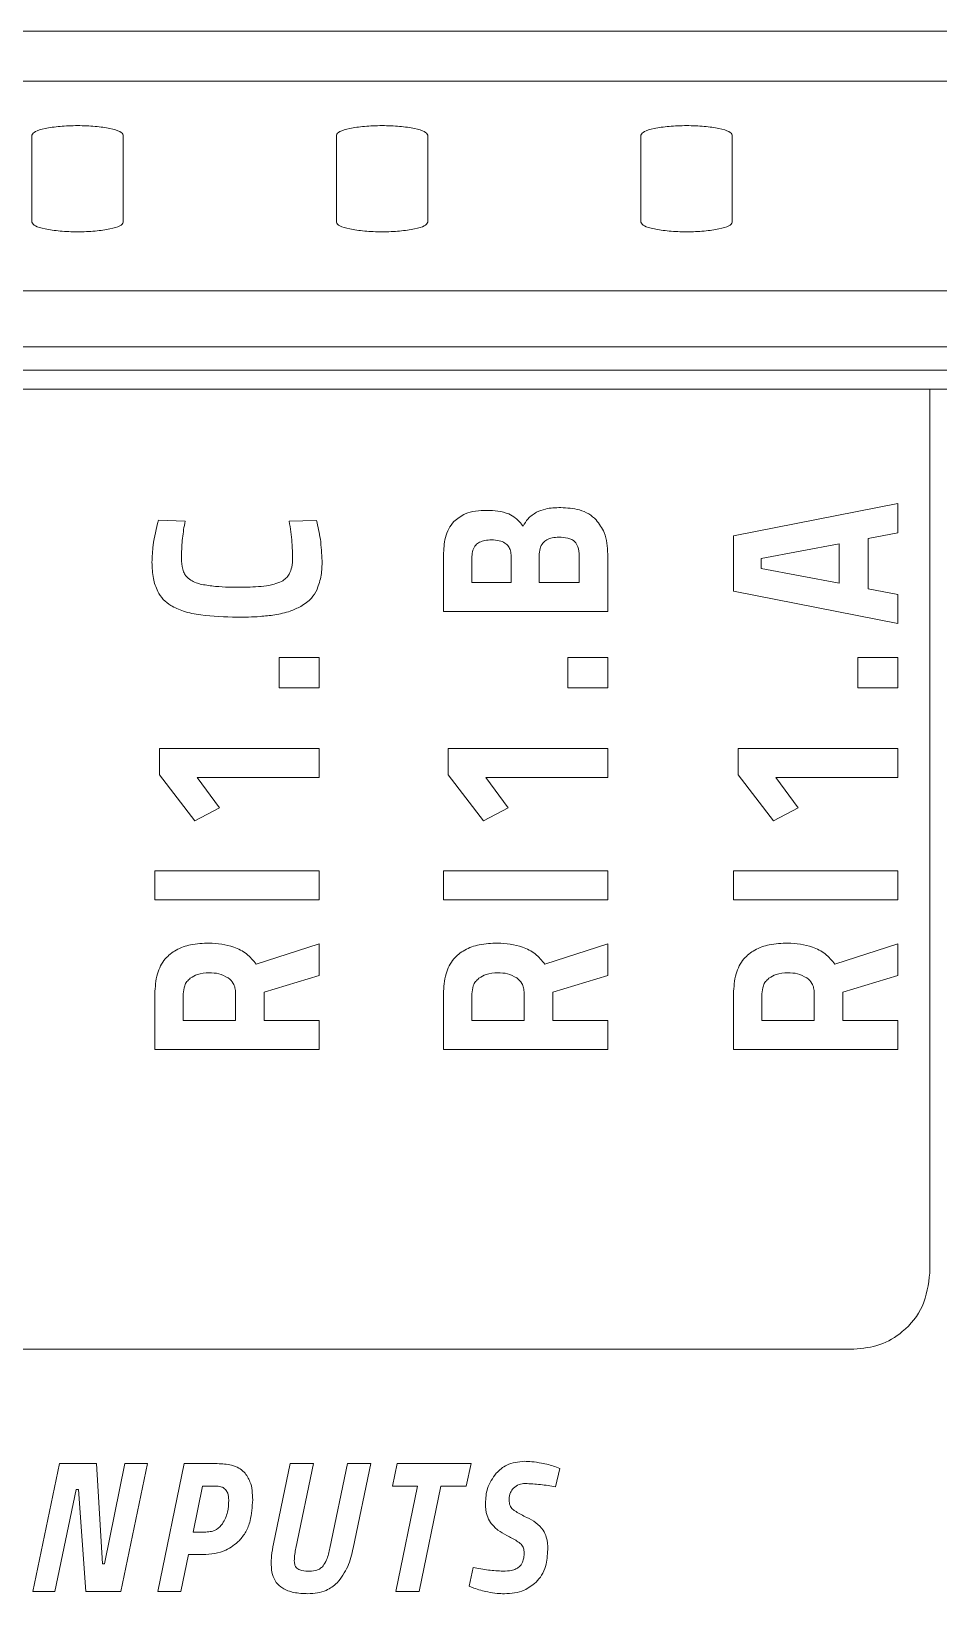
# Model space of a CAD drawing. Header units: millimetres. Extents: x 32696 to 36207, y 16706 to 17911.
# Drawn here: x 34810.51 to 34838.67, y 17543.55 to 17592.01 of the extents above; entities that cross this region are included whole.
import ezdxf

# ---------------------------------------------------------------- set-up
doc = ezdxf.new("R2010")
doc.units = ezdxf.units.MM
doc.header["$LTSCALE"] = 0.1
doc.layers.get('0').update_dxf_attribs({"lineweight": 20})

# ---------------------------------------------------------------- blocks, each defined once
blk = doc.blocks.new('CLP-XP352')
at = {"lineweight": 9}
for p, q in [((35078.924, 17413.414), (35024.794, 17413.414)), ((35079.728, 17412.757), (35023.989, 17412.757)), ((35047.259, 17410.906), (35047.259, 17412.05)), ((35048.459, 17412.05), (35048.459, 17410.906)), ((35051.259, 17410.906), (35051.259, 17412.05)), ((35052.459, 17412.05), (35052.459, 17410.906)), ((35055.259, 17410.906), (35055.259, 17412.05)), ((35056.459, 17412.05), (35056.459, 17410.906)), ((35018.266, 17410.005), (35226.922, 17410.005)), ((35018.266, 17409.271), (35226.922, 17409.271)), ((35018.544, 17408.964), (35226.644, 17408.964)), ((35059.054, 17408.714), (35036.684, 17408.714)), ((35059.054, 17408.714), (35059.054, 17397.114)), ((35059.554, 17408.714), (35059.054, 17408.714)), ((35058.634, 17407.214), (35056.475, 17406.79)), ((35058.634, 17406.831), (35058.634, 17407.214)), ((35049.271, 17406.984), (35048.921, 17406.995)), ((35050.998, 17406.992), (35050.639, 17406.984)), ((35058.243, 17406.756), (35058.634, 17406.831)), ((35056.475, 17406.79), (35056.475, 17406.063)), ((35057.862, 17406.684), (35056.837, 17406.493)), ((35057.862, 17406.169), (35057.862, 17406.684)), ((35058.243, 17406.097), (35058.243, 17406.756)), ((35052.665, 17406.537), (35052.665, 17405.797)), ((35053.039, 17406.518), (35053.039, 17406.18)), ((35053.554, 17406.18), (35053.554, 17406.521)), ((35053.922, 17406.529), (35053.922, 17406.18)), ((35054.449, 17406.18), (35054.449, 17406.529)), ((35054.824, 17405.797), (35054.824, 17406.548)), ((35056.837, 17406.493), (35056.837, 17406.36)), ((35056.837, 17406.36), (35057.862, 17406.169)), ((35053.039, 17406.18), (35053.554, 17406.18)), ((35053.922, 17406.18), (35054.449, 17406.18)), ((35056.475, 17406.063), (35058.634, 17405.639)), ((35058.634, 17406.022), (35058.243, 17406.097)), ((35058.634, 17405.639), (35058.634, 17406.022)), ((35052.665, 17405.797), (35054.824, 17405.797)), ((35051.033, 17405.193), (35050.506, 17405.193)), ((35050.506, 17405.193), (35050.506, 17404.794)), ((35051.033, 17404.794), (35051.033, 17405.193)), ((35054.824, 17405.193), (35054.297, 17405.193)), ((35054.297, 17405.193), (35054.297, 17404.794)), ((35054.824, 17404.794), (35054.824, 17405.193)), ((35058.634, 17405.193), (35058.107, 17405.193)), ((35058.107, 17405.193), (35058.107, 17404.794)), ((35058.634, 17404.794), (35058.634, 17405.193)), ((35050.506, 17404.794), (35051.033, 17404.794)), ((35054.297, 17404.794), (35054.824, 17404.794)), ((35058.107, 17404.794), (35058.634, 17404.794)), ((35051.033, 17404.001), (35048.937, 17404.001)), ((35048.937, 17404.001), (35048.937, 17403.652)), ((35051.033, 17403.619), (35051.033, 17404.001)), ((35054.824, 17404.001), (35052.728, 17404.001)), ((35052.728, 17404.001), (35052.728, 17403.652)), ((35054.824, 17403.619), (35054.824, 17404.001)), ((35058.634, 17404.001), (35056.538, 17404.001)), ((35056.538, 17404.001), (35056.538, 17403.652)), ((35058.634, 17403.619), (35058.634, 17404.001)), ((35048.937, 17403.652), (35049.398, 17403.048)), ((35049.725, 17403.222), (35049.432, 17403.619)), ((35049.432, 17403.619), (35051.033, 17403.619)), ((35052.728, 17403.652), (35053.189, 17403.048)), ((35053.516, 17403.222), (35053.223, 17403.619)), ((35053.223, 17403.619), (35054.824, 17403.619)), ((35056.538, 17403.652), (35056.999, 17403.048)), ((35057.326, 17403.222), (35057.033, 17403.619)), ((35057.033, 17403.619), (35058.634, 17403.619)), ((35049.398, 17403.048), (35049.725, 17403.222)), ((35053.189, 17403.048), (35053.516, 17403.222)), ((35056.999, 17403.048), (35057.326, 17403.222)), ((35051.033, 17402.394), (35048.874, 17402.394)), ((35048.874, 17402.394), (35048.874, 17402.011)), ((35051.033, 17402.011), (35051.033, 17402.394)), ((35054.824, 17402.394), (35052.665, 17402.394)), ((35052.665, 17402.394), (35052.665, 17402.011)), ((35054.824, 17402.011), (35054.824, 17402.394)), ((35058.634, 17402.394), (35056.475, 17402.394)), ((35056.475, 17402.394), (35056.475, 17402.011)), ((35058.634, 17402.011), (35058.634, 17402.394)), ((35048.874, 17402.011), (35051.033, 17402.011)), ((35052.665, 17402.011), (35054.824, 17402.011)), ((35056.475, 17402.011), (35058.634, 17402.011)), ((35051.033, 17401.437), (35050.207, 17401.168)), ((35051.033, 17401.019), (35051.033, 17401.437)), ((35054.824, 17401.437), (35053.998, 17401.168)), ((35054.824, 17401.019), (35054.824, 17401.437)), ((35058.634, 17401.437), (35057.808, 17401.168)), ((35058.634, 17401.019), (35058.634, 17401.437)), ((35050.309, 17400.8), (35051.033, 17401.019)), ((35054.1, 17400.8), (35054.824, 17401.019)), ((35057.91, 17400.8), (35058.634, 17401.019)), ((35048.874, 17400.78), (35048.874, 17400.049)), ((35049.248, 17400.78), (35049.248, 17400.431)), ((35049.934, 17400.431), (35049.934, 17400.786)), ((35050.309, 17400.431), (35050.309, 17400.8)), ((35052.665, 17400.78), (35052.665, 17400.049)), ((35053.039, 17400.78), (35053.039, 17400.431)), ((35053.725, 17400.431), (35053.725, 17400.786)), ((35054.1, 17400.431), (35054.1, 17400.8)), ((35056.475, 17400.78), (35056.475, 17400.049)), ((35056.849, 17400.78), (35056.849, 17400.431)), ((35057.535, 17400.431), (35057.535, 17400.786)), ((35057.91, 17400.431), (35057.91, 17400.8)), ((35049.248, 17400.431), (35049.934, 17400.431)), ((35051.033, 17400.431), (35050.309, 17400.431)), ((35051.033, 17400.049), (35051.033, 17400.431)), ((35053.039, 17400.431), (35053.725, 17400.431)), ((35054.824, 17400.431), (35054.1, 17400.431)), ((35054.824, 17400.049), (35054.824, 17400.431)), ((35056.849, 17400.431), (35057.535, 17400.431)), ((35058.634, 17400.431), (35057.91, 17400.431)), ((35058.634, 17400.049), (35058.634, 17400.431)), ((35048.874, 17400.049), (35051.033, 17400.049)), ((35052.665, 17400.049), (35054.824, 17400.049)), ((35056.475, 17400.049), (35058.634, 17400.049)), ((35058.054, 17396.114), (35037.684, 17396.114)), ((35047.621, 17394.613), (35047.273, 17392.934)), ((35048.106, 17394.613), (35047.621, 17394.613)), ((35048.186, 17393.297), (35048.106, 17394.613)), ((35048.481, 17394.613), (35048.213, 17393.297)), ((35048.428, 17392.934), (35048.776, 17394.613)), ((35048.776, 17394.613), (35048.481, 17394.613)), ((35049.259, 17394.613), (35048.911, 17392.934)), ((35049.693, 17394.613), (35049.259, 17394.613)), ((35050.65, 17394.613), (35050.431, 17393.559)), ((35050.956, 17394.613), (35050.65, 17394.613)), ((35050.726, 17393.505), (35050.956, 17394.613)), ((35051.404, 17394.613), (35051.174, 17393.505)), ((35051.71, 17394.613), (35051.404, 17394.613)), ((35051.479, 17393.505), (35051.71, 17394.613)), ((35052.056, 17394.613), (35051.994, 17394.317)), ((35053.027, 17394.613), (35052.056, 17394.613)), ((35052.964, 17394.317), (35053.027, 17394.613)), ((35054.192, 17394.549), (35054.13, 17394.574)), ((35054.137, 17394.307), (35054.192, 17394.549)), ((35049.502, 17394.317), (35049.378, 17393.714)), ((35049.671, 17394.317), (35049.502, 17394.317)), ((35051.994, 17394.317), (35052.324, 17394.317)), ((35052.324, 17394.317), (35052.038, 17392.934)), ((35052.344, 17392.934), (35052.63, 17394.317)), ((35052.63, 17394.317), (35052.964, 17394.317)), ((35047.561, 17392.934), (35047.842, 17394.275)), ((35047.842, 17394.275), (35047.869, 17394.275)), ((35047.869, 17394.275), (35047.966, 17392.934)), ((35049.378, 17393.714), (35049.545, 17393.714)), ((35048.213, 17393.297), (35048.186, 17393.297)), ((35049.216, 17392.934), (35049.316, 17393.418)), ((35049.316, 17393.418), (35049.505, 17393.418)), ((35053.055, 17393.25), (35053.004, 17393.006)), ((35047.273, 17392.934), (35047.561, 17392.934)), ((35047.966, 17392.934), (35048.428, 17392.934)), ((35048.911, 17392.934), (35049.216, 17392.934)), ((35052.038, 17392.934), (35052.344, 17392.934)), ((35053.004, 17393.006), (35053.066, 17392.979))]:
    blk.add_line(p, q, dxfattribs=at)
for points, knots in [([(35047.259, 17412.05), (35047.268, 17412.066), (35047.286, 17412.099), (35047.425, 17412.14), (35047.623, 17412.168), (35047.859, 17412.178), (35048.095, 17412.168), (35048.293, 17412.14), (35048.432, 17412.099), (35048.45, 17412.066), (35048.459, 17412.05)], [0, 0, 0, 0, 0.125, 0.25, 0.375, 0.5, 0.625, 0.75, 0.875, 1, 1, 1, 1]), ([(35051.259, 17412.05), (35051.268, 17412.066), (35051.286, 17412.099), (35051.425, 17412.14), (35051.623, 17412.168), (35051.859, 17412.178), (35052.095, 17412.168), (35052.293, 17412.14), (35052.432, 17412.099), (35052.45, 17412.066), (35052.459, 17412.05)], [0, 0, 0, 0, 0.125, 0.25, 0.375, 0.5, 0.625, 0.75, 0.875, 1, 1, 1, 1]), ([(35055.259, 17412.05), (35055.268, 17412.066), (35055.286, 17412.099), (35055.425, 17412.14), (35055.623, 17412.168), (35055.859, 17412.178), (35056.095, 17412.168), (35056.293, 17412.14), (35056.432, 17412.099), (35056.45, 17412.066), (35056.459, 17412.05)], [0, 0, 0, 0, 0.125, 0.25, 0.375, 0.5, 0.625, 0.75, 0.875, 1, 1, 1, 1]), ([(35048.459, 17410.906), (35048.45, 17410.89), (35048.431, 17410.857), (35048.293, 17410.816), (35048.094, 17410.788), (35047.86, 17410.778), (35047.624, 17410.788), (35047.425, 17410.816), (35047.286, 17410.857), (35047.268, 17410.89), (35047.259, 17410.906)], [0, 0, 0, 0, 0.125383, 0.250022, 0.374875, 0.499714, 0.624357, 0.749712, 0.87484, 1, 1, 1, 1]), ([(35052.459, 17410.906), (35052.45, 17410.89), (35052.431, 17410.857), (35052.293, 17410.816), (35052.094, 17410.788), (35051.86, 17410.778), (35051.624, 17410.788), (35051.425, 17410.816), (35051.286, 17410.857), (35051.268, 17410.89), (35051.259, 17410.906)], [0, 0, 0, 0, 0.125383, 0.250022, 0.374875, 0.499714, 0.624357, 0.749712, 0.87484, 1, 1, 1, 1]), ([(35056.459, 17410.906), (35056.45, 17410.89), (35056.431, 17410.857), (35056.293, 17410.816), (35056.094, 17410.788), (35055.86, 17410.778), (35055.624, 17410.788), (35055.425, 17410.816), (35055.286, 17410.857), (35055.268, 17410.89), (35055.259, 17410.906)], [0, 0, 0, 0, 0.125383, 0.250022, 0.374875, 0.499714, 0.624357, 0.749712, 0.87484, 1, 1, 1, 1]), ([(35053.236, 17407.125), (35053.136, 17407.121), (35052.974, 17407.115), (35052.848, 17407.016), (35052.8, 17406.978)], [0, 0, 0, 0, 0.61433, 1, 1, 1, 1]), ([(35053.523, 17407.078), (35053.476, 17407.093), (35053.383, 17407.123), (35053.285, 17407.124), (35053.236, 17407.125)], [0, 0, 0, 0, 0.50415, 1, 1, 1, 1]), ([(35053.712, 17406.917), (35053.681, 17406.956), (35053.628, 17407.021), (35053.554, 17407.061), (35053.523, 17407.078)], [0, 0, 0, 0, 0.58332, 1, 1, 1, 1]), ([(35053.887, 17407.101), (35053.847, 17407.075), (35053.774, 17407.027), (35053.731, 17406.951), (35053.712, 17406.917)], [0, 0, 0, 0, 0.548755, 1, 1, 1, 1]), ([(35054.205, 17407.161), (35054.137, 17407.16), (35054.027, 17407.157), (35053.926, 17407.117), (35053.887, 17407.101)], [0, 0, 0, 0, 0.616654, 1, 1, 1, 1]), ([(35054.671, 17407), (35054.64, 17407.028), (35054.575, 17407.086), (35054.415, 17407.149), (35054.287, 17407.156), (35054.205, 17407.161)], [0, 0, 0, 0, 0.246784, 0.511538, 1, 1, 1, 1]), ([(35048.921, 17406.995), (35048.894, 17406.886), (35048.848, 17406.705), (35048.839, 17406.518), (35048.836, 17406.443)], [0, 0, 0, 0, 0.597969, 1, 1, 1, 1]), ([(35049.223, 17406.528), (35049.226, 17406.605), (35049.233, 17406.758), (35049.258, 17406.909), (35049.271, 17406.984)], [0, 0, 0, 0, 0.5076857, 1, 1, 1, 1]), ([(35050.639, 17406.984), (35050.653, 17406.891), (35050.678, 17406.729), (35050.682, 17406.566), (35050.683, 17406.497)], [0, 0, 0, 0, 0.576529, 1, 1, 1, 1]), ([(35051.071, 17406.462), (35051.066, 17406.557), (35051.057, 17406.736), (35051.017, 17406.91), (35050.998, 17406.992)], [0, 0, 0, 0, 0.528732, 1, 1, 1, 1]), ([(35052.8, 17406.978), (35052.776, 17406.948), (35052.727, 17406.884), (35052.675, 17406.734), (35052.669, 17406.615), (35052.665, 17406.537)], [0, 0, 0, 0, 0.242559, 0.5077394, 1, 1, 1, 1]), ([(35054.824, 17406.548), (35054.818, 17406.648), (35054.809, 17406.814), (35054.711, 17406.947), (35054.671, 17407)], [0, 0, 0, 0, 0.594903, 1, 1, 1, 1]), ([(35053.297, 17406.737), (35053.267, 17406.736), (35053.214, 17406.734), (35053.141, 17406.711), (35053.083, 17406.669), (35053.044, 17406.601), (35053.041, 17406.547), (35053.039, 17406.518)], [0, 0, 0, 0, 0.226814, 0.415839, 0.581591, 0.775143, 1, 1, 1, 1]), ([(35053.554, 17406.521), (35053.552, 17406.545), (35053.55, 17406.592), (35053.522, 17406.654), (35053.47, 17406.703), (35053.392, 17406.733), (35053.33, 17406.736), (35053.297, 17406.737)], [0, 0, 0, 0, 0.19237, 0.359477, 0.521656, 0.735816, 1, 1, 1, 1]), ([(35054.182, 17406.773), (35054.153, 17406.772), (35054.098, 17406.769), (35054.024, 17406.744), (35053.965, 17406.696), (35053.927, 17406.621), (35053.924, 17406.561), (35053.922, 17406.529)], [0, 0, 0, 0, 0.217141, 0.399873, 0.564347, 0.76366, 1, 1, 1, 1]), ([(35054.392, 17406.713), (35054.379, 17406.724), (35054.352, 17406.746), (35054.279, 17406.769), (35054.221, 17406.771), (35054.182, 17406.773)], [0, 0, 0, 0, 0.218867, 0.478082, 1, 1, 1, 1]), ([(35054.449, 17406.529), (35054.448, 17406.57), (35054.445, 17406.638), (35054.407, 17406.692), (35054.392, 17406.713)], [0, 0, 0, 0, 0.613428, 1, 1, 1, 1]), ([(35048.836, 17406.443), (35048.838, 17406.372), (35048.844, 17406.241), (35048.899, 17406.075), (35048.979, 17405.952), (35049.048, 17405.901), (35049.082, 17405.876)], [0, 0, 0, 0, 0.32843, 0.607321, 0.805592, 1, 1, 1, 1]), ([(35049.278, 17406.268), (35049.269, 17406.285), (35049.247, 17406.323), (35049.227, 17406.411), (35049.224, 17406.481), (35049.223, 17406.528)], [0, 0, 0, 0, 0.216625, 0.478278, 1, 1, 1, 1]), ([(35050.683, 17406.497), (35050.682, 17406.458), (35050.679, 17406.386), (35050.646, 17406.295), (35050.599, 17406.23), (35050.559, 17406.205), (35050.539, 17406.192)], [0, 0, 0, 0, 0.3288513, 0.6057692, 0.8032706, 1, 1, 1, 1]), ([(35051.004, 17406.086), (35051.026, 17406.148), (35051.068, 17406.27), (35051.07, 17406.399), (35051.071, 17406.462)], [0, 0, 0, 0, 0.507664, 1, 1, 1, 1]), ([(35049.49, 17406.153), (35049.439, 17406.167), (35049.358, 17406.188), (35049.3, 17406.247), (35049.278, 17406.268)], [0, 0, 0, 0, 0.626427, 1, 1, 1, 1]), ([(35050.539, 17406.192), (35050.506, 17406.179), (35050.431, 17406.148), (35050.256, 17406.121), (35050.115, 17406.118), (35050.02, 17406.116)], [0, 0, 0, 0, 0.199836, 0.459725, 1, 1, 1, 1]), ([(35050.02, 17406.116), (35049.902, 17406.116), (35049.725, 17406.115), (35049.549, 17406.144), (35049.49, 17406.153)], [0, 0, 0, 0, 0.659688, 1, 1, 1, 1]), ([(35050.791, 17405.864), (35050.841, 17405.897), (35050.93, 17405.954), (35050.982, 17406.046), (35051.004, 17406.086)], [0, 0, 0, 0, 0.566916, 1, 1, 1, 1]), ([(35049.082, 17405.876), (35049.137, 17405.849), (35049.261, 17405.788), (35049.557, 17405.733), (35049.794, 17405.727), (35049.953, 17405.722)], [0, 0, 0, 0, 0.2050227, 0.4651989, 1, 1, 1, 1]), ([(35050.449, 17405.753), (35050.518, 17405.766), (35050.637, 17405.789), (35050.746, 17405.842), (35050.791, 17405.864)], [0, 0, 0, 0, 0.582044, 1, 1, 1, 1]), ([(35049.953, 17405.722), (35050.054, 17405.723), (35050.22, 17405.725), (35050.384, 17405.745), (35050.449, 17405.753)], [0, 0, 0, 0, 0.609166, 1, 1, 1, 1]), ([(35049.585, 17401.446), (35049.504, 17401.442), (35049.355, 17401.436), (35049.154, 17401.366), (35048.992, 17401.237), (35048.888, 17401.031), (35048.879, 17400.869), (35048.874, 17400.78)], [0, 0, 0, 0, 0.2174034, 0.4002413, 0.5646882, 0.7638573, 1, 1, 1, 1]), ([(35050.207, 17401.168), (35050.167, 17401.216), (35050.085, 17401.311), (35049.872, 17401.425), (35049.697, 17401.437), (35049.585, 17401.446)], [0, 0, 0, 0, 0.263314, 0.528615, 1, 1, 1, 1]), ([(35053.376, 17401.446), (35053.295, 17401.442), (35053.146, 17401.436), (35052.945, 17401.366), (35052.783, 17401.237), (35052.679, 17401.031), (35052.67, 17400.869), (35052.665, 17400.78)], [0, 0, 0, 0, 0.217403, 0.400241, 0.564688, 0.763857, 1, 1, 1, 1]), ([(35053.998, 17401.168), (35053.958, 17401.216), (35053.876, 17401.311), (35053.663, 17401.425), (35053.488, 17401.437), (35053.376, 17401.446)], [0, 0, 0, 0, 0.263314, 0.528615, 1, 1, 1, 1]), ([(35057.186, 17401.446), (35057.105, 17401.442), (35056.956, 17401.436), (35056.755, 17401.366), (35056.593, 17401.237), (35056.489, 17401.031), (35056.48, 17400.869), (35056.475, 17400.78)], [0, 0, 0, 0, 0.217403, 0.400241, 0.564688, 0.763857, 1, 1, 1, 1]), ([(35057.808, 17401.168), (35057.768, 17401.216), (35057.686, 17401.311), (35057.473, 17401.425), (35057.298, 17401.437), (35057.186, 17401.446)], [0, 0, 0, 0, 0.263314, 0.528615, 1, 1, 1, 1]), ([(35049.34, 17400.984), (35049.325, 17400.97), (35049.293, 17400.942), (35049.256, 17400.873), (35049.251, 17400.816), (35049.248, 17400.78)], [0, 0, 0, 0, 0.271566, 0.539428, 1, 1, 1, 1]), ([(35049.588, 17401.055), (35049.535, 17401.052), (35049.446, 17401.048), (35049.371, 17401.003), (35049.34, 17400.984)], [0, 0, 0, 0, 0.597127, 1, 1, 1, 1]), ([(35049.839, 17400.988), (35049.798, 17401.01), (35049.719, 17401.051), (35049.631, 17401.054), (35049.588, 17401.055)], [0, 0, 0, 0, 0.520238, 1, 1, 1, 1]), ([(35049.934, 17400.786), (35049.933, 17400.81), (35049.93, 17400.855), (35049.904, 17400.93), (35049.863, 17400.966), (35049.839, 17400.988)], [0, 0, 0, 0, 0.306056, 0.581036, 1, 1, 1, 1]), ([(35053.131, 17400.984), (35053.116, 17400.97), (35053.084, 17400.942), (35053.047, 17400.873), (35053.042, 17400.816), (35053.039, 17400.78)], [0, 0, 0, 0, 0.271566, 0.539428, 1, 1, 1, 1]), ([(35053.379, 17401.055), (35053.326, 17401.052), (35053.237, 17401.048), (35053.162, 17401.003), (35053.131, 17400.984)], [0, 0, 0, 0, 0.597127, 1, 1, 1, 1]), ([(35053.63, 17400.988), (35053.589, 17401.01), (35053.51, 17401.051), (35053.422, 17401.054), (35053.379, 17401.055)], [0, 0, 0, 0, 0.520238, 1, 1, 1, 1]), ([(35053.725, 17400.786), (35053.724, 17400.81), (35053.721, 17400.855), (35053.695, 17400.93), (35053.654, 17400.966), (35053.63, 17400.988)], [0, 0, 0, 0, 0.306056, 0.581036, 1, 1, 1, 1]), ([(35056.941, 17400.984), (35056.926, 17400.97), (35056.894, 17400.942), (35056.857, 17400.873), (35056.852, 17400.816), (35056.849, 17400.78)], [0, 0, 0, 0, 0.271566, 0.539428, 1, 1, 1, 1]), ([(35057.189, 17401.055), (35057.136, 17401.052), (35057.047, 17401.048), (35056.972, 17401.003), (35056.941, 17400.984)], [0, 0, 0, 0, 0.597127, 1, 1, 1, 1]), ([(35057.44, 17400.988), (35057.399, 17401.01), (35057.32, 17401.051), (35057.232, 17401.054), (35057.189, 17401.055)], [0, 0, 0, 0, 0.520238, 1, 1, 1, 1]), ([(35057.535, 17400.786), (35057.534, 17400.81), (35057.531, 17400.855), (35057.505, 17400.93), (35057.464, 17400.966), (35057.44, 17400.988)], [0, 0, 0, 0, 0.306056, 0.581036, 1, 1, 1, 1]), ([(35059.054, 17397.114), (35059.034, 17396.965), (35058.996, 17396.672), (35058.729, 17396.347), (35058.403, 17396.15), (35058.171, 17396.126), (35058.054, 17396.114)], [0, 0, 0, 0, 0.283338, 0.558093, 0.775477, 1, 1, 1, 1]), ([(35050.049, 17394.501), (35050.026, 17394.52), (35049.977, 17394.562), (35049.854, 17394.605), (35049.757, 17394.61), (35049.693, 17394.613)], [0, 0, 0, 0, 0.236016, 0.498861, 1, 1, 1, 1]), ([(35050.159, 17394.139), (35050.156, 17394.221), (35050.152, 17394.354), (35050.077, 17394.46), (35050.049, 17394.501)], [0, 0, 0, 0, 0.6200607, 1, 1, 1, 1]), ([(35053.729, 17394.643), (35053.648, 17394.636), (35053.506, 17394.623), (35053.401, 17394.528), (35053.357, 17394.487)], [0, 0, 0, 0, 0.572263, 1, 1, 1, 1]), ([(35053.952, 17394.619), (35053.91, 17394.627), (35053.836, 17394.64), (35053.761, 17394.642), (35053.729, 17394.643)], [0, 0, 0, 0, 0.573509, 1, 1, 1, 1]), ([(35054.13, 17394.574), (35054.101, 17394.583), (35054.043, 17394.601), (35053.983, 17394.613), (35053.952, 17394.619)], [0, 0, 0, 0, 0.489211, 1, 1, 1, 1]), ([(35049.804, 17394.272), (35049.795, 17394.28), (35049.778, 17394.296), (35049.732, 17394.314), (35049.695, 17394.316), (35049.671, 17394.317)], [0, 0, 0, 0, 0.236633, 0.498669, 1, 1, 1, 1]), ([(35053.357, 17394.487), (35053.312, 17394.423), (35053.229, 17394.304), (35053.221, 17394.159), (35053.217, 17394.092)], [0, 0, 0, 0, 0.5392767, 1, 1, 1, 1]), ([(35053.584, 17394.291), (35053.608, 17394.31), (35053.653, 17394.347), (35053.711, 17394.35), (35053.738, 17394.352)], [0, 0, 0, 0, 0.534595, 1, 1, 1, 1]), ([(35053.738, 17394.352), (35053.805, 17394.348), (35053.939, 17394.342), (35054.071, 17394.319), (35054.137, 17394.307)], [0, 0, 0, 0, 0.5027998, 1, 1, 1, 1]), ([(35049.764, 17393.824), (35049.789, 17393.874), (35049.84, 17393.971), (35049.842, 17394.08), (35049.844, 17394.134)], [0, 0, 0, 0, 0.508024, 1, 1, 1, 1]), ([(35049.844, 17394.134), (35049.843, 17394.165), (35049.841, 17394.215), (35049.814, 17394.257), (35049.804, 17394.272)], [0, 0, 0, 0, 0.618486, 1, 1, 1, 1]), ([(35049.985, 17393.602), (35050.015, 17393.64), (35050.077, 17393.717), (35050.145, 17393.9), (35050.153, 17394.045), (35050.159, 17394.139)], [0, 0, 0, 0, 0.248328, 0.514494, 1, 1, 1, 1]), ([(35053.217, 17394.092), (35053.219, 17394.037), (35053.222, 17393.947), (35053.265, 17393.869), (35053.281, 17393.838)], [0, 0, 0, 0, 0.607795, 1, 1, 1, 1]), ([(35053.527, 17394.147), (35053.53, 17394.177), (35053.536, 17394.231), (35053.569, 17394.273), (35053.584, 17394.291)], [0, 0, 0, 0, 0.559755, 1, 1, 1, 1]), ([(35053.563, 17394.024), (35053.557, 17394.032), (35053.544, 17394.05), (35053.53, 17394.091), (35053.528, 17394.125), (35053.527, 17394.147)], [0, 0, 0, 0, 0.233389, 0.496656, 1, 1, 1, 1]), ([(35053.758, 17393.907), (35053.711, 17393.931), (35053.651, 17393.961), (35053.587, 17394.002), (35053.57, 17394.018), (35053.563, 17394.024)], [0, 0, 0, 0, 0.6967077, 0.8745539, 1, 1, 1, 1]), ([(35053.976, 17393.74), (35053.945, 17393.774), (35053.883, 17393.843), (35053.8, 17393.886), (35053.758, 17393.907)], [0, 0, 0, 0, 0.492902, 1, 1, 1, 1]), ([(35049.545, 17393.714), (35049.569, 17393.716), (35049.617, 17393.719), (35049.698, 17393.751), (35049.739, 17393.796), (35049.764, 17393.824)], [0, 0, 0, 0, 0.29097, 0.562709, 1, 1, 1, 1]), ([(35053.281, 17393.838), (35053.313, 17393.803), (35053.375, 17393.735), (35053.456, 17393.691), (35053.496, 17393.67)], [0, 0, 0, 0, 0.506486, 1, 1, 1, 1]), ([(35054.035, 17393.485), (35054.034, 17393.54), (35054.031, 17393.63), (35053.991, 17393.71), (35053.976, 17393.74)], [0, 0, 0, 0, 0.618516, 1, 1, 1, 1]), ([(35049.505, 17393.418), (35049.61, 17393.426), (35049.79, 17393.439), (35049.927, 17393.554), (35049.985, 17393.602)], [0, 0, 0, 0, 0.583616, 1, 1, 1, 1]), ([(35050.431, 17393.559), (35050.422, 17393.506), (35050.406, 17393.416), (35050.403, 17393.324), (35050.402, 17393.285)], [0, 0, 0, 0, 0.5777, 1, 1, 1, 1]), ([(35050.706, 17393.335), (35050.707, 17393.366), (35050.71, 17393.423), (35050.721, 17393.478), (35050.726, 17393.505)], [0, 0, 0, 0, 0.530038, 1, 1, 1, 1]), ([(35051.174, 17393.505), (35051.163, 17393.451), (35051.145, 17393.366), (35051.099, 17393.295), (35051.083, 17393.269)], [0, 0, 0, 0, 0.640304, 1, 1, 1, 1]), ([(35051.27, 17393.047), (35051.321, 17393.115), (35051.424, 17393.253), (35051.461, 17393.421), (35051.479, 17393.505)], [0, 0, 0, 0, 0.498983, 1, 1, 1, 1]), ([(35053.496, 17393.67), (35053.542, 17393.647), (35053.609, 17393.614), (35053.667, 17393.569), (35053.686, 17393.555)], [0, 0, 0, 0, 0.687676, 1, 1, 1, 1]), ([(35053.686, 17393.555), (35053.692, 17393.547), (35053.706, 17393.532), (35053.722, 17393.494), (35053.723, 17393.464), (35053.725, 17393.445)], [0, 0, 0, 0, 0.2550165, 0.5218618, 1, 1, 1, 1]), ([(35053.881, 17393.055), (35053.907, 17393.085), (35053.961, 17393.147), (35054.023, 17393.294), (35054.03, 17393.41), (35054.035, 17393.485)], [0, 0, 0, 0, 0.256604, 0.523817, 1, 1, 1, 1]), ([(35050.402, 17393.285), (35050.405, 17393.241), (35050.41, 17393.16), (35050.463, 17393.049), (35050.561, 17392.964), (35050.707, 17392.912), (35050.822, 17392.907), (35050.885, 17392.905)], [0, 0, 0, 0, 0.185462, 0.348349, 0.510112, 0.728386, 1, 1, 1, 1]), ([(35050.751, 17393.23), (35050.743, 17393.237), (35050.728, 17393.25), (35050.709, 17393.286), (35050.707, 17393.316), (35050.706, 17393.335)], [0, 0, 0, 0, 0.250243, 0.511274, 1, 1, 1, 1]), ([(35053.725, 17393.445), (35053.724, 17393.422), (35053.722, 17393.38), (35053.708, 17393.325), (35053.686, 17393.284), (35053.667, 17393.265), (35053.658, 17393.256)], [0, 0, 0, 0, 0.333245, 0.616655, 0.814081, 1, 1, 1, 1]), ([(35050.911, 17393.201), (35050.875, 17393.201), (35050.819, 17393.201), (35050.769, 17393.223), (35050.751, 17393.23)], [0, 0, 0, 0, 0.651625, 1, 1, 1, 1]), ([(35051.083, 17393.269), (35051.071, 17393.257), (35051.047, 17393.233), (35050.989, 17393.206), (35050.941, 17393.203), (35050.911, 17393.201)], [0, 0, 0, 0, 0.2584215, 0.5244815, 1, 1, 1, 1]), ([(35053.449, 17393.201), (35053.384, 17393.205), (35053.252, 17393.212), (35053.122, 17393.237), (35053.055, 17393.25)], [0, 0, 0, 0, 0.4898788, 1, 1, 1, 1]), ([(35053.658, 17393.256), (35053.644, 17393.247), (35053.614, 17393.226), (35053.542, 17393.205), (35053.486, 17393.202), (35053.449, 17393.201)], [0, 0, 0, 0, 0.230622, 0.494177, 1, 1, 1, 1]), ([(35050.885, 17392.905), (35050.968, 17392.911), (35051.112, 17392.921), (35051.223, 17393.01), (35051.27, 17393.047)], [0, 0, 0, 0, 0.5802602, 1, 1, 1, 1]), ([(35053.066, 17392.979), (35053.095, 17392.969), (35053.154, 17392.949), (35053.215, 17392.936), (35053.246, 17392.929)], [0, 0, 0, 0, 0.4949287, 1, 1, 1, 1]), ([(35053.246, 17392.929), (35053.288, 17392.921), (35053.36, 17392.908), (35053.434, 17392.905), (35053.465, 17392.905)], [0, 0, 0, 0, 0.575169, 1, 1, 1, 1]), ([(35053.465, 17392.905), (35053.556, 17392.911), (35053.71, 17392.921), (35053.831, 17393.016), (35053.881, 17393.055)], [0, 0, 0, 0, 0.584265, 1, 1, 1, 1])]:
    blk.add_open_spline(points, degree=3, knots=knots, dxfattribs=at)

msp = doc.modelspace()

# ---------------------------------------------------------------- block references
at = {"xscale": 2.3625, "yscale": 2.3625, "zscale": 2.3625}
msp.add_blockref('CLP-XP352', (-47988.622, -23547.183), dxfattribs=at)

doc.saveas('drawing.dxf')
